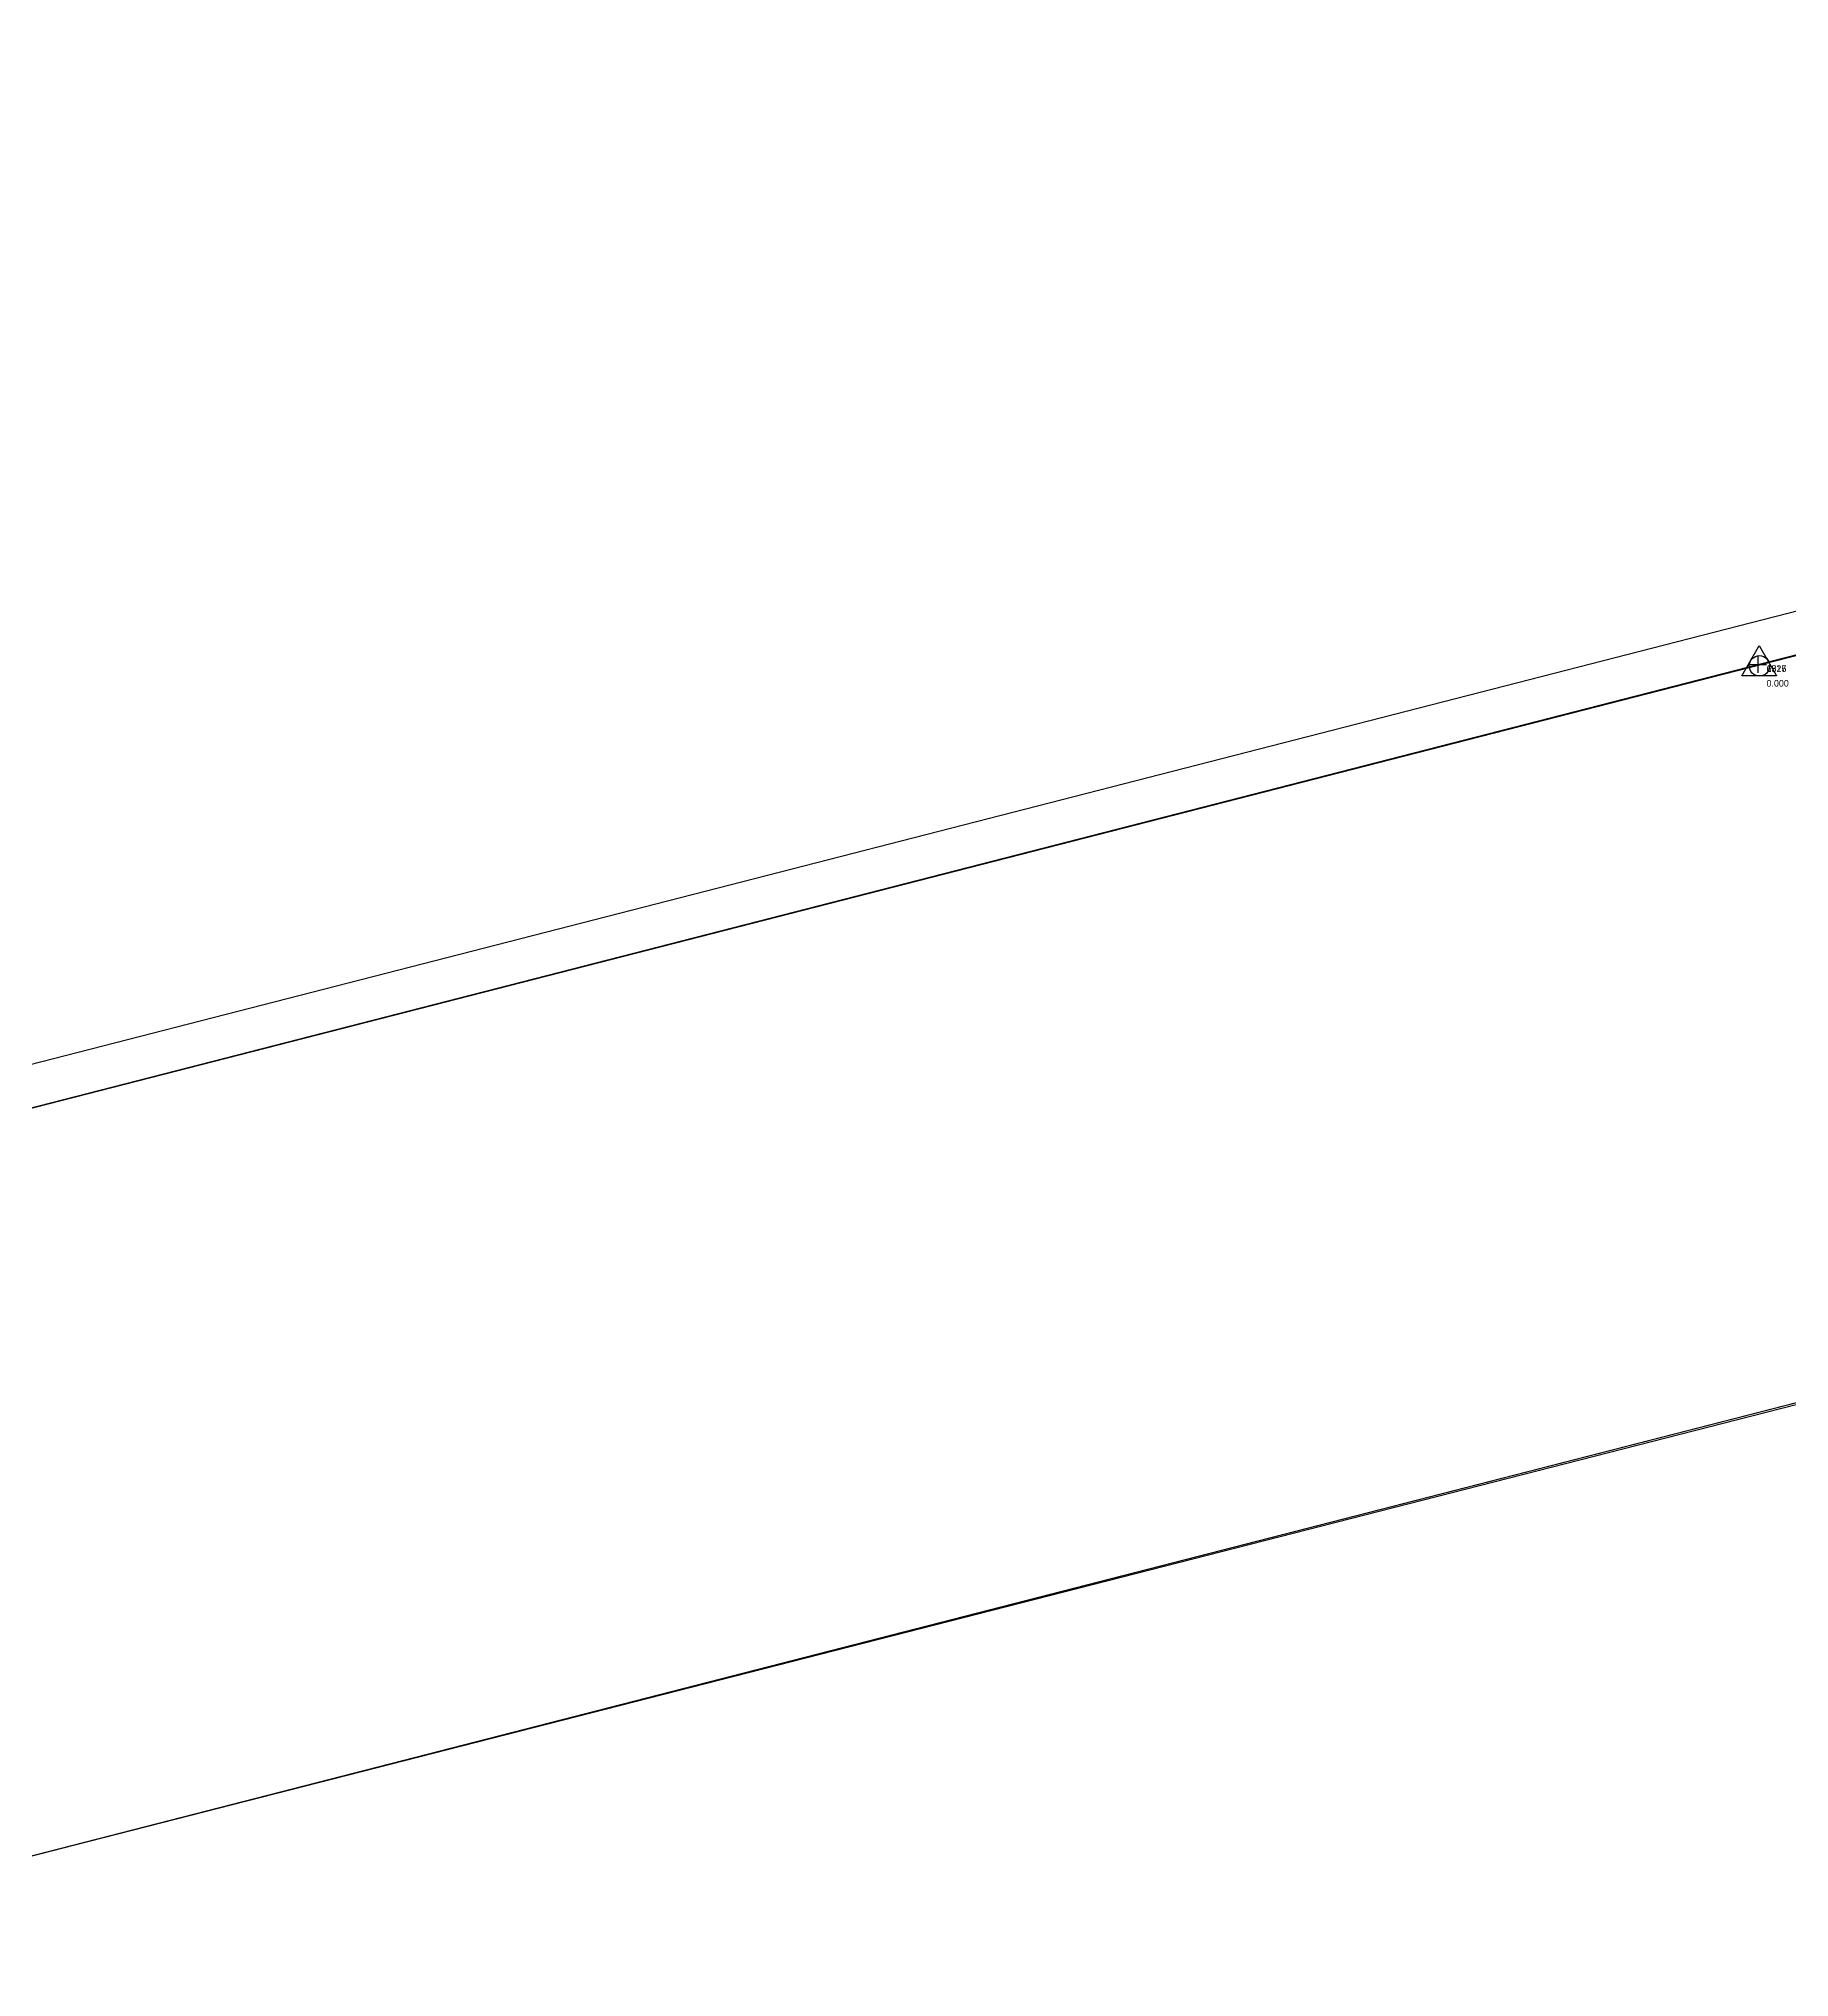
# Model space of a CAD drawing. Header units: metres. Extents: x 581016 to 32581287, y 5319908 to 5321142.
# Drawn here: x 581457.3 to 581667.6, y 5320420.2 to 5320653.1 of the extents above; entities that cross this region are included whole.
import ezdxf
from ezdxf.enums import TextEntityAlignment as Align

# ---------------------------------------------------------------- set-up
doc = ezdxf.new("R2010")
doc.units = ezdxf.units.M
doc.header["$PDMODE"] = 2
doc.header["$PDSIZE"] = 1
for name, color, linetype in [('Flurstuecksgrenzedxf', 7, 'Continuous'), ('PointHeights', 7, 'Continuous'), ('PointNames', 7, 'Continuous'), ('TPBodenUTMGKdxf', 7, 'Continuous'), ('UmringIndustrieUGewerbefldxf', 7, 'Continuous'), ('UmringspolygonWegdxf', 7, 'Continuous')]:
    doc.layers.add(name, color=color, linetype=linetype)

msp = doc.modelspace()

# ---------------------------------------------------------------- linework, layer by layer
at = {"layer": 'Flurstuecksgrenzedxf', "color": 178}
for points in [[(581936.28, 5320653.1), (581430.93, 5320523.32)], [(581936.28, 5320653.1), (581430.93, 5320523.32)], [(581375.33, 5320503.89), (581924.63, 5320644.9)], [(581375.33, 5320503.89), (581924.63, 5320644.9)], [(581668.99, 5320579.11), (581393.73, 5320508.52)], [(581668.99, 5320579.11), (581393.73, 5320508.52)], [(581726.79, 5320503.91), (581399.56, 5320420.21)], [(581726.79, 5320503.91), (581399.56, 5320420.21)], [(581410.9, 5320423.12), (581702.28, 5320497.94)], [(581410.9, 5320423.12), (581702.28, 5320497.94)]]:
    msp.add_lwpolyline(points, dxfattribs=at)
at = {"layer": 'TPBodenUTMGKdxf', "color": 178}
msp.add_lwpolyline([(581661.89, 5320576.56), (581663.89, 5320580.04), (581663.9, 5320580.05), (581663.91, 5320580.06), (581663.91, 5320580.07), (581663.92, 5320580.09), (581663.93, 5320580.1), (581663.93, 5320580.11), (581663.94, 5320580.12), (581663.95, 5320580.13), (581663.95, 5320580.14), (581663.96, 5320580.15), (581663.97, 5320580.16), (581663.97, 5320580.15), (581663.98, 5320580.14), (581665.99, 5320576.65), (581666, 5320576.64), (581666.01, 5320576.63), (581666.01, 5320576.62), (581666.02, 5320576.6), (581666.03, 5320576.59), (581666.03, 5320576.58), (581666.04, 5320576.57), (581666.04, 5320576.56), (581666.02, 5320576.56), (581666.01, 5320576.56), (581666, 5320576.56), (581665.98, 5320576.56), (581665.97, 5320576.56)], close=True, dxfattribs=at)
msp.add_lwpolyline([(581661.89, 5320576.56), (581663.89, 5320580.04), (581663.9, 5320580.05), (581663.91, 5320580.06), (581663.91, 5320580.07), (581663.92, 5320580.09), (581663.93, 5320580.1), (581663.93, 5320580.11), (581663.94, 5320580.12), (581663.95, 5320580.13), (581663.95, 5320580.14), (581663.96, 5320580.15), (581663.97, 5320580.16), (581663.97, 5320580.15), (581663.98, 5320580.14), (581665.99, 5320576.65), (581666, 5320576.64), (581666.01, 5320576.63), (581666.01, 5320576.62), (581666.02, 5320576.6), (581666.03, 5320576.59), (581666.03, 5320576.58), (581666.04, 5320576.57), (581666.04, 5320576.56), (581666.02, 5320576.56), (581666.01, 5320576.56), (581666, 5320576.56), (581665.98, 5320576.56), (581665.97, 5320576.56)], close=True, dxfattribs=at)
msp.add_circle((581663.99, 5320577.76), 1.23, dxfattribs=at)
msp.add_circle((581663.99, 5320577.76), 1.23, dxfattribs=at)
at = {"layer": 'TPBodenUTMGKdxf', "linetype": 'Continuous'}
msp.add_point((581663.84, 5320577.91), dxfattribs=at)
msp.add_point((581663.84, 5320577.91), dxfattribs=at)
msp.add_point((581663.84, 5320577.91), dxfattribs=at)
msp.add_point((581663.84, 5320577.91), dxfattribs=at)
at = {"layer": 'UmringIndustrieUGewerbefldxf', "color": 178}
for points in [[(581668.83, 5320579.1), (581664.89, 5320578.12), (581386.12, 5320506.54)], [(581668.83, 5320579.1), (581664.89, 5320578.12), (581386.12, 5320506.54)], [(581726.79, 5320503.91), (581399.56, 5320420.21)], [(581726.79, 5320503.91), (581399.56, 5320420.21)], [(581399.56, 5320420.21), (581715.37, 5320501.3)], [(581399.56, 5320420.21), (581715.37, 5320501.3)]]:
    msp.add_lwpolyline(points, dxfattribs=at)
at = {"layer": 'UmringspolygonWegdxf', "color": 178}
for points in [[(581936.28, 5320653.1), (581430.93, 5320523.32)], [(581936.28, 5320653.1), (581430.93, 5320523.32)], [(581375.33, 5320503.89), (581924.63, 5320644.9)], [(581375.33, 5320503.89), (581924.63, 5320644.9)]]:
    msp.add_lwpolyline(points, dxfattribs=at)

# ---------------------------------------------------------------- texts
at = {"layer": 'PointHeights', "linetype": 'Continuous'}
msp.add_text('0.000', height=0.8, dxfattribs=at).set_placement((581664.84, 5320576.07), align=Align.TOP_LEFT)
msp.add_text('0.000', height=0.8, dxfattribs=at).set_placement((581664.84, 5320576.07), align=Align.TOP_LEFT)
msp.add_text('0.000', height=0.8, dxfattribs=at).set_placement((581664.84, 5320576.07), align=Align.TOP_LEFT)
msp.add_text('0.000', height=0.8, dxfattribs=at).set_placement((581664.84, 5320576.07), align=Align.TOP_LEFT)
at = {"layer": 'PointNames', "linetype": 'Continuous'}
for s in ['651', '652', '1326', '1327']:
    msp.add_text(s, height=0.8, dxfattribs=at).set_placement((581664.84, 5320577.83), align=Align.TOP_LEFT)

doc.saveas('drawing.dxf')
